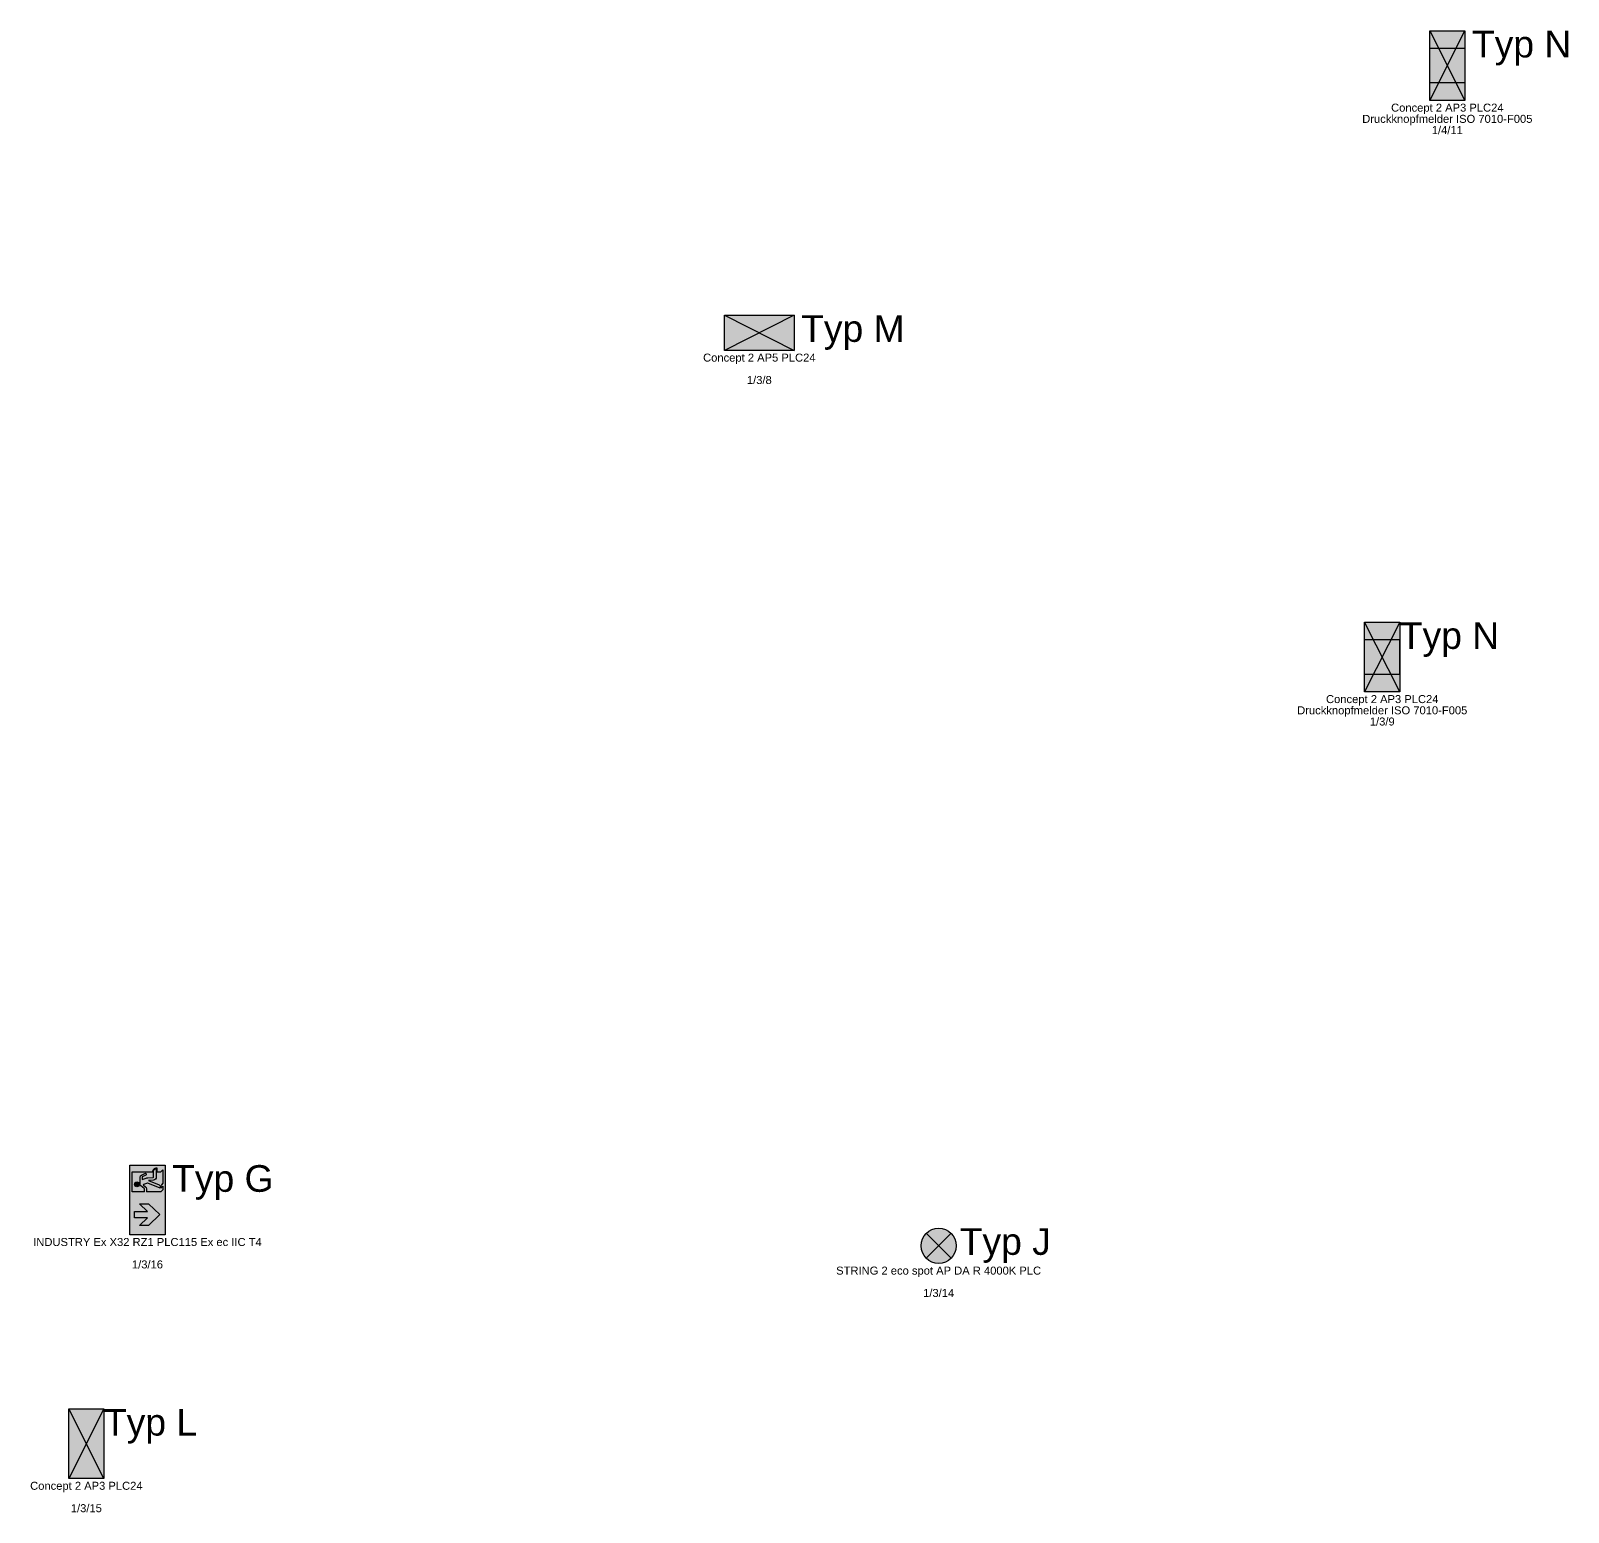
# Model space of a CAD drawing. Header units: millimetres. Extents: x -107261 to 64178, y -7557 to 117559.
# Drawn here: x -54157 to -39743, y 44845 to 58732 of the extents above; entities that cross this region are included whole.
import ezdxf
from ezdxf.enums import TextEntityAlignment as Align

# ---------------------------------------------------------------- set-up
doc = ezdxf.new("R2010")
doc.units = ezdxf.units.MM
for name, color, linetype in [('din_SIBEL_10_emergency_lighting', 90, 'Continuous'), ('din_SIBEL_30_color_green', 90, 'Continuous'), ('din_SIBEL_31_color_white', 255, 'Continuous'), ('din_SIBEL_32_color_black', 250, 'Continuous'), ('din_SIBEL_33_color_yellow', 40, 'Continuous'), ('din_SIBEL_50_type_name', 90, 'Continuous'), ('din_SIBEL_51_typenumber', 90, 'Continuous'), ('din_SIBEL_52_info', 90, 'Continuous'), ('din_SIBEL_61_labeling', 90, 'Continuous')]:
    doc.layers.add(name, color=color, linetype=linetype)
doc.styles.get("Standard").update_dxf_attribs({"font": 'arial.ttf'})
picture_1 = doc.add_image_def('image1.jpg', size_in_pixel=(553, 555))

# ---------------------------------------------------------------- blocks, each defined once
blk = doc.blocks.new('Standardblock_RZ_PU')
at = {"layer": 'din_SIBEL_30_color_green'}
h = blk.add_hatch(color=256, dxfattribs=at)
h.dxf.hatch_style = 1
h.paths.add_polyline_path([(328, 0), (-326, 0), (-326, -330), (328, -330)])
h.paths.add_polyline_path([(-238, -89), (-166, -164), (-166, -44), (-106, -44), (-106, -164), (-35, -89), (-35, -176), (-136, -282), (-238, -176)], flags=16)
h.paths.add_polyline_path([(78, -21), (265, -21), (265, -216, -0.414214), (303, -253), (265, -253), (265, -291), (284, -309), (157, -309), (142, -295, 0.198912), (132, -291), (112, -291), (130, -309), (97, -309), (78, -291), (78, -156), (106, -156, 0.239952), (124, -146), (138, -127, -0.599876), (145, -128), (158, -165, -0.187349), (158, -168), (111, -283), (129, -283, 0.304268), (143, -274), (183, -176), (186, -220, 0.391902), (216, -247), (265, -247), (297, -247, 0.363159), (265, -221), (216, -221, -0.391902), (212, -218), (208, -167, 0.068786), (205, -152), (191, -114), (214, -114, -0.284079), (217, -116), (234, -149, 1), (250, -141), (234, -108, 0.284079), (214, -96), (147, -96, 0.239952), (132, -103), (109, -135, -0.239952), (106, -137), (78, -137)], flags=16)
h.paths.add_polyline_path([(170, -66, -1), (125, -66, -1)], flags=0)
h.paths.add_polyline_path([(170, -66, 1), (125, -66, 1)], flags=0)
h = blk.add_hatch(color=256, dxfattribs=at)
h.dxf.hatch_style = 1
h.paths.add_polyline_path([(170, -66, 1), (125, -66, 1)])
at = {"layer": 'din_SIBEL_31_color_white'}
h = blk.add_hatch(color=256, dxfattribs=at)
h.dxf.hatch_style = 1
h.paths.add_polyline_path([(-35, -89), (-106, -164), (-106, -44), (-166, -44), (-166, -164), (-238, -89), (-238, -176), (-136, -282), (-35, -176)])
h.paths.add_polyline_path([(265, -21), (78, -21), (78, -137), (106, -137, 0.239952), (109, -135), (132, -103, -0.239952), (147, -96), (214, -96, -0.284079), (234, -108), (250, -141, -1), (234, -149), (217, -116, 0.284079), (214, -114), (191, -114), (205, -152, -0.068786), (208, -167), (212, -218, 0.391902), (216, -221), (265, -221, -0.363159), (297, -247), (265, -247), (216, -247, -0.391902), (186, -220), (183, -176), (143, -274, -0.304268), (129, -283), (111, -283), (158, -168, 0.187349), (158, -165), (145, -128, 0.599876), (138, -127), (124, -146, -0.239952), (106, -156), (78, -156), (78, -291), (97, -309), (130, -309), (112, -291), (132, -291, -0.198912), (142, -295), (157, -309), (284, -309), (265, -291), (265, -253), (303, -253, 0.414214), (265, -216)])
h.paths.add_polyline_path([(170, -66, -1), (125, -66, -1)], flags=16)
at = {"layer": 'din_SIBEL_32_color_black'}
for points in [[(-326, -330), (-326, 0), (328, 0), (328, -330)], [(-238, -176), (-238, -89), (-166, -164), (-166, -44), (-106, -44), (-106, -164), (-35, -89), (-35, -176), (-136, -282)]]:
    blk.add_lwpolyline(points, close=True, dxfattribs=at)
for points in [[(78, -137), (78, -21), (265, -21), (265, -216, -0.414214), (303, -253), (265, -253), (265, -291), (284, -309), (157, -309), (142, -295, 0.198912), (132, -291), (112, -291), (130, -309), (97, -309), (78, -291), (78, -156)], [(78, -137), (106, -137, 0.239952), (109, -135), (132, -103, -0.239952), (147, -96), (214, -96, -0.284079), (234, -108), (250, -141, -1), (234, -149), (217, -116, 0.284079), (214, -114), (191, -114), (205, -152, -0.068786), (208, -167), (212, -218, 0.391902), (216, -221), (265, -221, -0.363159), (297, -247), (265, -247), (216, -247, -0.391902), (186, -220), (183, -176), (143, -274, -0.304268), (129, -283), (111, -283), (158, -168, 0.187349), (158, -165), (145, -128, 0.599876), (138, -127), (124, -146, -0.239952), (106, -156), (78, -156)]]:
    blk.add_lwpolyline(points, format="xyb", dxfattribs=at)
blk.add_circle((147, -66), 22.5, dxfattribs=at)
blk = doc.blocks.new('din-Logo')
blk.add_lwpolyline([(-327, -330), (-327, -330), (-327, -330), (-327, -330)], close=True)
blk = doc.blocks.new('STANDARD_RZ_PU')
blk.add_blockref('din-Logo', (0, 0))
at = {"layer": 'din_SIBEL_10_emergency_lighting'}
blk.add_blockref('Standardblock_RZ_PU', (0, 0), dxfattribs=at)
at = {"layer": 'din_SIBEL_50_type_name', "flags": 9}
blk.add_attdef('TYPE', (-326, 18), '', height=25, dxfattribs=at)
at = {"layer": 'din_SIBEL_50_type_name', "flags": 8}
blk.add_attdef('TYPENAME', text='', height=75, dxfattribs=at).set_placement((0, -350), align=Align.TOP_CENTER)
at = {"layer": 'din_SIBEL_51_typenumber', "flags": 8}
blk.add_attdef('TYPENUMBER', text='', height=250, dxfattribs=at).set_placement((336, 1), align=Align.TOP_LEFT)
at = {"layer": 'din_SIBEL_52_info', "flags": 8}
blk.add_attdef('INFOTEXT', text='', height=75, dxfattribs=at).set_placement((1, -445), align=Align.TOP_CENTER)
at = {"layer": 'din_SIBEL_61_labeling', "flags": 8}
for tag, p in [('LABELING1', (1, -540)), ('LABELING2', (1, -635))]:
    blk.add_attdef(tag, text='', height=75, dxfattribs=at).set_placement(p, align=Align.TOP_CENTER)
blk = doc.blocks.new('Standardblock_Spot')
at = {"layer": 'din_SIBEL_31_color_white'}
h = blk.add_hatch(color=256, dxfattribs=at)
h.dxf.hatch_style = 1
h.paths.add_polyline_path([(117, -48, 0.414214), (-117, -48), (0, -165)])
h.paths.add_polyline_path([(0, -165), (-117, -282, 0.414214), (117, -282)])
at = {"layer": 'din_SIBEL_33_color_yellow'}
h = blk.add_hatch(color=256, dxfattribs=at)
h.dxf.hatch_style = 1
h.paths.add_polyline_path([(-117, -48, 0.198912), (-165, -165, 0.198912), (-117, -282), (0, -165)])
h.paths.add_polyline_path([(117, -48), (0, -165), (117, -282, 0.198912), (165, -165, 0.198912)])
at = {"layer": 'din_SIBEL_32_color_black'}
for p, q in [((-117, -282), (117, -48)), ((-117, -48), (117, -282))]:
    blk.add_line(p, q, dxfattribs=at)
blk.add_circle((0, -165), 165, dxfattribs=at)
blk = doc.blocks.new('STANDARD_SPOT')
at = {"layer": 'din_SIBEL_10_emergency_lighting'}
blk.add_blockref('Standardblock_Spot', (0, 0), dxfattribs=at)
at = {"layer": 'din_SIBEL_50_type_name', "flags": 9}
blk.add_attdef('TYPE', (-326, 18), '', height=25, dxfattribs=at)
at = {"layer": 'din_SIBEL_50_type_name', "flags": 8}
blk.add_attdef('TYPENAME', text='', height=75, dxfattribs=at).set_placement((0, -350), align=Align.TOP_CENTER)
at = {"layer": 'din_SIBEL_51_typenumber', "flags": 8}
blk.add_attdef('TYPENUMBER', text='', height=250, dxfattribs=at).set_placement((336, 1), align=Align.TOP_LEFT)
at = {"layer": 'din_SIBEL_52_info', "flags": 8}
blk.add_attdef('INFOTEXT', text='', height=75, dxfattribs=at).set_placement((1, -445), align=Align.TOP_CENTER)
at = {"layer": 'din_SIBEL_61_labeling', "flags": 8}
for tag, p in [('LABELING1', (1, -540)), ('LABELING2', (1, -635))]:
    blk.add_attdef(tag, text='', height=75, dxfattribs=at).set_placement(p, align=Align.TOP_CENTER)
blk = doc.blocks.new('Standardblock_SL')
at = {"layer": 'din_SIBEL_31_color_white'}
h = blk.add_hatch(color=256, dxfattribs=at)
h.dxf.hatch_style = 1
h.paths.add_polyline_path([(-326, 0), (0, -165), (326, 0)])
h.paths.add_polyline_path([(326, -330), (0, -165), (-326, -330)])
at = {"layer": 'din_SIBEL_33_color_yellow'}
h = blk.add_hatch(color=256, dxfattribs=at)
h.dxf.hatch_style = 1
h.paths.add_polyline_path([(0, -165), (-326, 0), (-326, -330)])
h.paths.add_polyline_path([(326, -330), (326, 0), (0, -165)])
at = {"layer": 'din_SIBEL_32_color_black'}
for p, q in [((-326, 0), (326, -330)), ((326, 0), (-326, -330))]:
    blk.add_line(p, q, dxfattribs=at)
blk.add_lwpolyline([(-326, -330), (-326, 0), (326, 0), (326, -330)], close=True, dxfattribs=at)
blk = doc.blocks.new('STANDARD_SL')
blk.add_blockref('din-Logo', (0, 0))
at = {"layer": 'din_SIBEL_10_emergency_lighting'}
blk.add_blockref('Standardblock_SL', (0, 0), dxfattribs=at)
at = {"layer": 'din_SIBEL_50_type_name', "flags": 9}
blk.add_attdef('TYPE', (-326, 18), '', height=25, dxfattribs=at)
at = {"layer": 'din_SIBEL_50_type_name', "flags": 8}
blk.add_attdef('TYPENAME', text='', height=75, dxfattribs=at).set_placement((0, -350), align=Align.TOP_CENTER)
at = {"layer": 'din_SIBEL_51_typenumber', "flags": 8}
blk.add_attdef('TYPENUMBER', text='', height=250, dxfattribs=at).set_placement((336, 1), align=Align.TOP_LEFT)
at = {"layer": 'din_SIBEL_52_info', "flags": 8}
blk.add_attdef('INFOTEXT', text='', height=75, dxfattribs=at).set_placement((1, -445), align=Align.TOP_CENTER)
at = {"layer": 'din_SIBEL_61_labeling', "flags": 8}
for tag, p in [('LABELING1', (1, -540)), ('LABELING2', (1, -635))]:
    blk.add_attdef(tag, text='', height=75, dxfattribs=at).set_placement(p, align=Align.TOP_CENTER)

msp = doc.modelspace()

# ---------------------------------------------------------------- hatches: boundary and pattern name
at = {"layer": 'din_SIBEL_10_emergency_lighting'}
h = msp.add_hatch(color=1, dxfattribs=at)
h.dxf.hatch_style = 1
h.paths.add_polyline_path([(-41042, 58079), (-40712, 58079), (-40712, 58732), (-41042, 58732)])
h = msp.add_hatch(color=1, dxfattribs=at)
h.dxf.hatch_style = 1
h.paths.add_polyline_path([(-41322, 53188), (-41652, 53188), (-41652, 52535), (-41322, 52535)])

# ---------------------------------------------------------------- linework, layer by layer
for points in [[(-40712, 58079), (-40712, 58079), (-40712, 58079), (-40712, 58079)], [(-41652, 53189), (-41652, 53189), (-41652, 53189), (-41652, 53189)]]:
    msp.add_lwpolyline(points, close=True, dxfattribs=at)

# ---------------------------------------------------------------- block references
ref = msp.add_blockref('STANDARD_SL', (-41042, 58406), dxfattribs=dict(at, rotation=89.99999999999999))
ref.add_attrib('LABELING1', '1/4/11', dxfattribs={"layer": 'din_SIBEL_61_labeling', "height": 75, "flags": 8}).set_placement((-40877, 57839), align=Align.TOP_CENTER)
ref.add_attrib('TYPENAME', 'Concept 2 AP3 PLC24', dxfattribs={"layer": 'din_SIBEL_50_type_name', "height": 75, "flags": 8}).set_placement((-40877, 58049), align=Align.TOP_CENTER)
ref.add_attrib('INFOTEXT', 'Druckknopfmelder ISO 7010-F005', dxfattribs={"layer": 'din_SIBEL_52_info', "height": 75, "flags": 8}).set_placement((-40877, 57944), align=Align.TOP_CENTER)
ref.add_attrib('TYPENUMBER', 'Typ N', dxfattribs={"layer": 'din_SIBEL_51_typenumber', "height": 250, "flags": 8}).set_placement((-40646, 58732), align=Align.TOP_LEFT)
ref = msp.add_blockref('STANDARD_SL', (-47327, 56066), dxfattribs=at)
ref.add_attrib('LABELING1', '1/3/8', dxfattribs={"layer": 'din_SIBEL_61_labeling', "height": 75, "flags": 8}).set_placement((-47327, 55496), align=Align.TOP_CENTER)
ref.add_attrib('TYPENAME', 'Concept 2 AP5 PLC24', dxfattribs={"layer": 'din_SIBEL_50_type_name', "height": 75, "flags": 8}).set_placement((-47327, 55706), align=Align.TOP_CENTER)
ref.add_attrib('TYPENUMBER', 'Typ M', dxfattribs={"layer": 'din_SIBEL_51_typenumber', "height": 250, "flags": 8}).set_placement((-46935, 56066), align=Align.TOP_LEFT)
ref = msp.add_blockref('STANDARD_SL', (-41322, 52862), dxfattribs=dict(at, rotation=270))
ref.add_attrib('LABELING1', '1/3/9', dxfattribs={"layer": 'din_SIBEL_61_labeling', "height": 75, "flags": 8}).set_placement((-41487, 52295), align=Align.TOP_CENTER)
ref.add_attrib('TYPENAME', 'Concept 2 AP3 PLC24', dxfattribs={"layer": 'din_SIBEL_50_type_name', "height": 75, "flags": 8}).set_placement((-41487, 52505), align=Align.TOP_CENTER)
ref.add_attrib('INFOTEXT', 'Druckknopfmelder ISO 7010-F005', dxfattribs={"layer": 'din_SIBEL_52_info', "height": 75, "flags": 8}).set_placement((-41487, 52400), align=Align.TOP_CENTER)
ref.add_attrib('TYPENUMBER', 'Typ N', dxfattribs={"layer": 'din_SIBEL_51_typenumber', "height": 250, "flags": 8}).set_placement((-41322, 53188), align=Align.TOP_LEFT)
ref = msp.add_blockref('STANDARD_RZ_PU', (-53228, 47772), dxfattribs=dict(at, rotation=90))
ref.add_attrib('LABELING1', '1/3/16', dxfattribs={"layer": 'din_SIBEL_61_labeling', "height": 75, "flags": 8}).set_placement((-53063, 47206), align=Align.TOP_CENTER)
ref.add_attrib('TYPENAME', 'INDUSTRY Ex X32 RZ1 PLC115 Ex ec IIC T4', dxfattribs={"layer": 'din_SIBEL_50_type_name', "height": 75, "flags": 8}).set_placement((-53063, 47416), align=Align.TOP_CENTER)
ref.add_attrib('TYPENUMBER', 'Typ G', dxfattribs={"layer": 'din_SIBEL_51_typenumber', "height": 250, "flags": 8}).set_placement((-52832, 48099), align=Align.TOP_LEFT)
ref = msp.add_blockref('STANDARD_SPOT', (-45646, 47508), dxfattribs=at)
ref.add_attrib('LABELING1', '1/3/14', dxfattribs={"layer": 'din_SIBEL_61_labeling', "height": 75, "flags": 8}).set_placement((-45646, 46938), align=Align.TOP_CENTER)
ref.add_attrib('TYPENAME', 'STRING 2 eco spot AP DA R 4000K PLC', dxfattribs={"layer": 'din_SIBEL_50_type_name', "height": 75, "flags": 8}).set_placement((-45646, 47148), align=Align.TOP_CENTER)
ref.add_attrib('TYPENUMBER', 'Typ J', dxfattribs={"layer": 'din_SIBEL_51_typenumber', "height": 250, "flags": 8}).set_placement((-45448, 47508), align=Align.TOP_LEFT)
ref = msp.add_blockref('STANDARD_SL', (-53471, 45488), dxfattribs=dict(at, rotation=270))
ref.add_attrib('LABELING1', '1/3/15', dxfattribs={"layer": 'din_SIBEL_61_labeling', "height": 75, "flags": 8}).set_placement((-53636, 44921), align=Align.TOP_CENTER)
ref.add_attrib('TYPENAME', 'Concept 2 AP3 PLC24', dxfattribs={"layer": 'din_SIBEL_50_type_name', "height": 75, "flags": 8}).set_placement((-53636, 45131), align=Align.TOP_CENTER)
ref.add_attrib('TYPENUMBER', 'Typ L', dxfattribs={"layer": 'din_SIBEL_51_typenumber', "height": 250, "flags": 8}).set_placement((-53471, 45814), align=Align.TOP_LEFT)

# ---------------------------------------------------------------- pictures from other files: only their frames are drawn
at = {"layer": 'din_SIBEL_10_emergency_lighting', "color": 1}
image = msp.add_image(picture_1, insert=(-40712, 58243), size_in_units=(326, 328), rotation=90, dxfattribs=at)
image.dxf.flags = 7
image = msp.add_image(picture_1, insert=(-41652, 53025), size_in_units=(326, 328), rotation=-90, dxfattribs=at)
image.dxf.flags = 7

doc.saveas('drawing.dxf')
